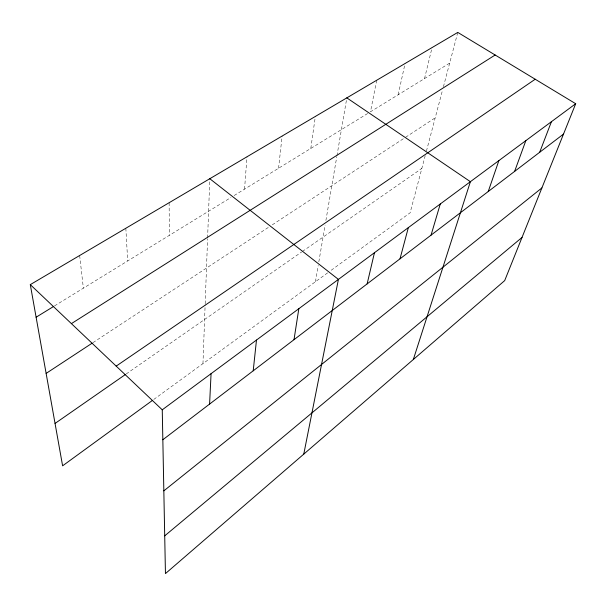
<?xml version="1.0" encoding="UTF-8"?>
<svg xmlns="http://www.w3.org/2000/svg" width="606" height="606" viewBox="0 0 606 606"><rect width="100%" height="100%" fill="white"/><g stroke="black" fill="none" stroke-linecap="round" stroke-linejoin="round"><path stroke-width="0.45" stroke-dasharray="3.03 2.27" d="M202.957 363.638L205.139 304.72M205.169 303.803L207.578 238.749M207.608 237.832L209.797 178.725M244.544 189.155L246.99 156.78M278.563 168.256L282.116 136.055M310.802 148.44L315.347 116.45M315.431 281.745L318.211 265.451M318.832 261.83L325.104 225.099M325.892 220.478L336.792 156.659M336.951 155.727L346.829 97.877M376.697 80.25L370.486 111.777L449.66 63.122M398.157 94.771L405.073 63.509M424.518 78.575L432.07 47.579M425.215 155.651L410.118 212.804L329.922 271.193M426.427 151.083L442.244 91.203M443.44 86.681L457.78 32.406M153.795 399.43L329.156 271.753M126.199 373.97L301.621 252.013M302.386 251.482L421.844 168.423M92.968 342.632L269.973 226.356M272.314 224.818L404.8 137.789M405.588 137.274L435.214 117.806M54.532 305.894L230.962 197.495M234.158 195.533L368.91 112.739M79.659 255.512L83.37 288.176M125.836 228.265L127.699 260.944M169.127 202.722L169.362 235.34"/><path stroke-width="0.91" d="M209.593 404.081L211.07 373.675M253.21 370.804L256.482 340.057M294.008 339.686L298.826 308.704M303.773 454.121L338.413 279.396L209.797 178.725M367.13 283.903L374.447 252.725M400.013 258.815L408.33 227.636M431.063 235.128L440.259 204.002M413.337 359.502L470.385 181.686L346.829 97.877M488.239 191.519L498.874 160.598M514.623 171.392L525.841 140.63M539.673 152.28L551.422 121.7M575.7 103.724L504.692 280.601L165.446 573.594L162.256 409.815L30.3 284.631L457.78 32.406L575.7 103.724L162.256 409.815M164.711 535.848L522.024 237.431M163.832 490.852L541.9 187.913M162.84 439.744L563.504 134.1M152.273 400.536L62.607 465.825L30.3 284.631M55.048 423.435L125.434 374.5M116.193 366.115L535.212 79.234M46.132 373.402L92.173 343.155M71.402 323.619L495.147 55.01M36.11 317.218L53.729 306.386"/></g></svg>
